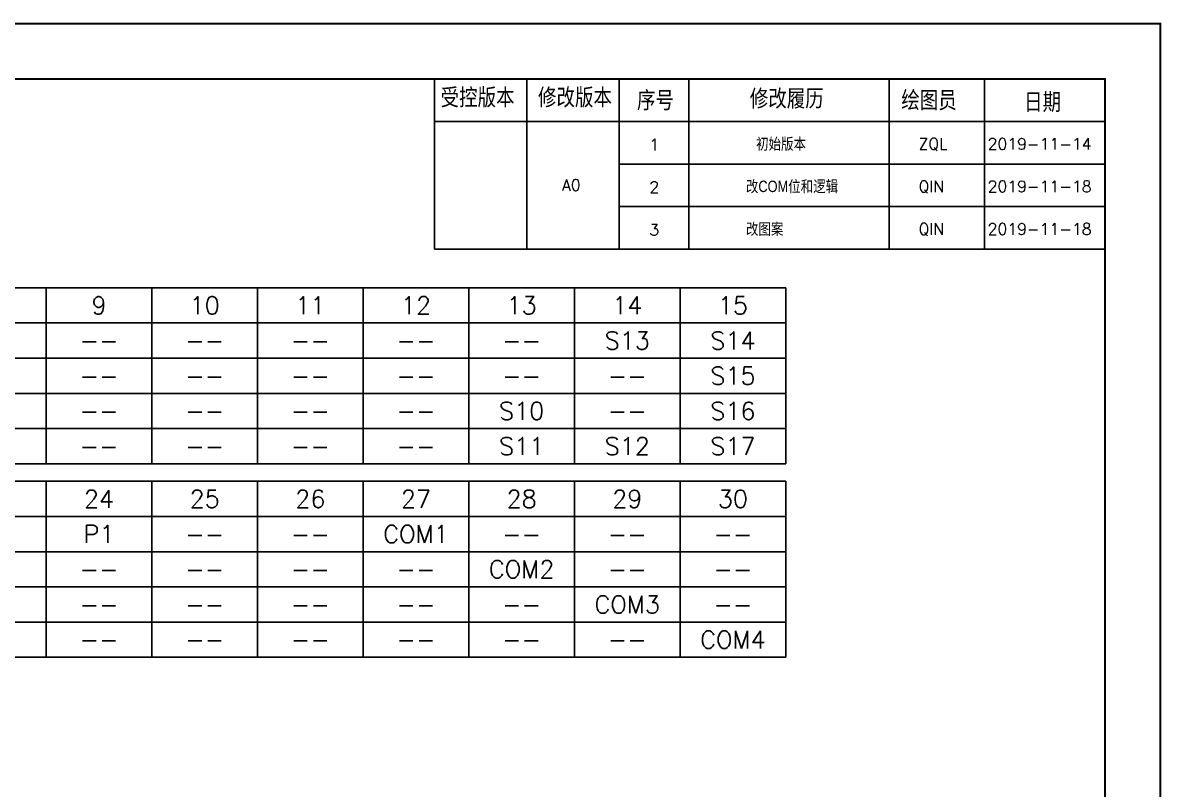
# Model space of a CAD drawing. Header units: millimetres. Extents: x 963 to 1606, y 260 to 429.
# Drawn here: x 1306.6 to 1403.7, y 333.7 to 399 of the extents above; entities that cross this region are included whole.
import ezdxf
from ezdxf.enums import TextEntityAlignment as Align

# ---------------------------------------------------------------- set-up
doc = ezdxf.new("R2010")
doc.units = ezdxf.units.MM
doc.header["$LTSCALE"] = 2
for name, color, linetype in [('1', 4, 'Continuous'), ('DIM', 4, 'Continuous'), ('title', 7, 'Continuous')]:
    doc.layers.add(name, color=color, linetype=linetype)
doc.styles.add('ROMANC', font='romanc')
doc.styles.add('SSSoft_Romans', font='Romans')
doc.styles.add('title', font='arial.ttf', dxfattribs={"width": 0.8, "height": 5})

# ---------------------------------------------------------------- blocks, each defined once
blk = doc.blocks.new('SIGN-C')
at = {"layer": '1', "color": 4, "const_width": 0.238}
blk.add_lwpolyline([(0, 0), (0, 210), (297, 210), (297, 0)], close=True, dxfattribs=at)
at = {"layer": 'title'}
for p, q in [((203.24, 202.86), (203.24, 197.36)), ((215.18, 202.86), (215.18, 197.36)), ((227.11, 202.86), (227.11, 197.36)), ((236.09, 202.86), (236.09, 197.36)), ((261.98, 202.86), (261.98, 197.36)), ((274.27, 202.86), (274.27, 197.36)), ((203.24, 197.36), (203.24, 191.86)), ((203.24, 197.36), (289.86, 197.36)), ((215.18, 197.36), (215.18, 191.86)), ((227.11, 197.36), (227.11, 191.86)), ((236.09, 197.36), (236.09, 191.86)), ((261.98, 197.36), (261.98, 191.86)), ((274.27, 197.36), (274.27, 191.86)), ((203.24, 191.86), (203.24, 186.37)), ((215.18, 191.86), (215.18, 186.37)), ((227.11, 191.86), (227.11, 186.37)), ((227.11, 191.86), (289.86, 191.86)), ((236.09, 191.86), (236.09, 186.37)), ((261.98, 191.86), (261.98, 186.37)), ((274.27, 191.86), (274.27, 186.37)), ((203.24, 186.37), (203.24, 180.87)), ((215.18, 186.37), (215.18, 180.87)), ((227.11, 186.37), (227.11, 180.87)), ((227.11, 186.37), (289.86, 186.37)), ((236.09, 186.37), (236.09, 180.87)), ((261.98, 186.37), (261.98, 180.87)), ((274.27, 186.37), (274.27, 180.87)), ((203.24, 180.87), (289.86, 180.87))]:
    blk.add_line(p, q, dxfattribs=at)
at = {"layer": 'title', "const_width": 0.238}
blk.add_lwpolyline([(7.14, 7.14), (7.14, 202.86), (289.86, 202.86), (289.86, 7.14)], close=True, dxfattribs=at)
at = {"layer": 'title', "style": 'title', "width": 0.8}
for s, height, p in [('受控版本', 2.188, (204.03, 199.42)), ('修改版本', 2.188, (216.61, 199.42)), ('序号', 2.188, (229.4, 199.05)), ('修改履历', 2.188, (243.97, 199.27)), ('绘图员', 2.188, (263.54, 199.06)), ('日期', 2.188, (279.4, 198.82)), ('初始版本', 1.477, (244.78, 193.74)), ('改COM位和逻辑', 1.477, (243.47, 188.25)), ('改图案', 1.477, (243.47, 182.75))]:
    blk.add_text(s, height=height, dxfattribs=at).set_placement(p)
at = {"layer": 'title', "style": 'ROMANC'}
for s, height, p in [('1', 1.48, (230.99, 193.64)), ('ZQL', 1.477, (265.77, 193.74)), ('2019-11-14', 1.477, (274.7, 193.74)), ('A0', 1.477, (219.71, 188.41)), ('2019-11-18', 1.477, (274.7, 188.24)), ('2', 1.48, (230.99, 188.14)), ('QIN', 1.477, (265.77, 188.24)), ('3', 1.48, (230.99, 182.64)), ('QIN', 1.477, (265.77, 182.74)), ('2019-11-18', 1.477, (274.7, 182.74))]:
    blk.add_text(s, height=height, dxfattribs=at).set_placement(p)

msp = doc.modelspace()

# ---------------------------------------------------------------- linework, layer by layer
at = {"layer": 'DIM'}
for p, q in [((1227.541, 376.409), (1371.692, 376.409)), ((1308.626, 376.409), (1308.626, 361.41)), ((1317.635, 376.409), (1317.635, 361.41)), ((1326.645, 376.409), (1326.645, 361.41)), ((1335.654, 376.409), (1335.654, 361.41)), ((1344.664, 376.409), (1344.664, 361.41)), ((1353.673, 376.409), (1353.673, 361.41)), ((1362.683, 376.409), (1362.683, 361.41)), ((1371.692, 376.409), (1371.692, 361.41)), ((1227.541, 373.409), (1371.692, 373.409)), ((1227.541, 370.409), (1371.692, 370.409)), ((1227.541, 367.41), (1371.692, 367.41)), ((1227.541, 364.41), (1371.692, 364.41)), ((1227.541, 361.41), (1371.692, 361.41)), ((1227.541, 359.91), (1371.692, 359.91)), ((1308.626, 359.91), (1308.626, 344.91)), ((1317.635, 359.91), (1317.635, 344.91)), ((1326.645, 359.91), (1326.645, 344.91)), ((1335.654, 359.91), (1335.654, 344.91)), ((1344.664, 359.91), (1344.664, 344.91)), ((1353.673, 359.91), (1353.673, 344.91)), ((1362.683, 359.91), (1362.683, 344.91)), ((1371.692, 359.91), (1371.692, 344.91)), ((1227.541, 356.91), (1371.692, 356.91)), ((1227.541, 353.91), (1371.692, 353.91)), ((1227.541, 350.91), (1371.692, 350.91)), ((1227.541, 347.91), (1371.692, 347.91)), ((1227.541, 344.91), (1371.692, 344.91))]:
    msp.add_line(p, q, dxfattribs=at)

# ---------------------------------------------------------------- block references
at = {"layer": 'title', "xscale": 0.6601140752194183, "yscale": 0.6601140752194183, "zscale": 0.6601140752194183}
msp.add_blockref('SIGN-C', (1207.576, 260.304), dxfattribs=at)

# ---------------------------------------------------------------- texts
at = {"layer": 'DIM', "style": 'SSSoft_Romans'}
for s, height, p in [('9', 1.498, (1313.13, 374.909)), ('10', 1.4976, (1322.14, 374.909)), ('11', 1.4976, (1331.149, 374.909)), ('12', 1.4976, (1340.159, 374.909)), ('13', 1.4976, (1349.168, 374.909)), ('14', 1.4976, (1358.178, 374.909)), ('15', 1.4976, (1367.187, 374.909)), ('S13', 1.4976, (1358.178, 371.909)), ('S14', 1.4976, (1367.187, 371.909)), ('--', 1.4976, (1313.13, 371.909)), ('--', 1.4976, (1322.14, 371.909)), ('--', 1.4976, (1331.149, 371.909)), ('--', 1.4976, (1340.159, 371.909)), ('--', 1.4976, (1349.168, 371.909)), ('S15', 1.4976, (1367.187, 368.91)), ('--', 1.4976, (1313.13, 368.91)), ('--', 1.4976, (1322.14, 368.91)), ('--', 1.4976, (1331.149, 368.91)), ('--', 1.4976, (1340.159, 368.91)), ('--', 1.4976, (1349.168, 368.91)), ('--', 1.4976, (1358.178, 368.91)), ('S10', 1.4976, (1349.168, 365.91)), ('S16', 1.4976, (1367.187, 365.91)), ('--', 1.4976, (1313.13, 365.91)), ('--', 1.4976, (1322.14, 365.91)), ('--', 1.4976, (1331.149, 365.91)), ('--', 1.4976, (1340.159, 365.91)), ('--', 1.4976, (1358.178, 365.91)), ('S11', 1.4976, (1349.168, 362.91)), ('S12', 1.4976, (1358.178, 362.91)), ('S17', 1.4976, (1367.187, 362.91)), ('--', 1.4976, (1313.13, 362.91)), ('--', 1.4976, (1322.14, 362.91)), ('--', 1.4976, (1331.149, 362.91)), ('--', 1.4976, (1340.159, 362.91)), ('24', 1.4976, (1313.13, 358.41)), ('25', 1.4976, (1322.14, 358.41)), ('26', 1.4976, (1331.149, 358.41)), ('27', 1.4976, (1340.159, 358.41)), ('28', 1.4976, (1349.168, 358.41)), ('29', 1.4976, (1358.178, 358.41)), ('30', 1.4976, (1367.187, 358.41)), ('P1', 1.4976, (1313.13, 355.41)), ('COM1', 1.4976, (1340.159, 355.41)), ('--', 1.4976, (1322.14, 355.41)), ('--', 1.4976, (1331.149, 355.41)), ('--', 1.4976, (1349.168, 355.41)), ('--', 1.4976, (1358.178, 355.41)), ('--', 1.4976, (1367.187, 355.41)), ('COM2', 1.4976, (1349.168, 352.41)), ('--', 1.4976, (1313.13, 352.41)), ('--', 1.4976, (1322.14, 352.41)), ('--', 1.4976, (1331.149, 352.41)), ('--', 1.4976, (1340.159, 352.41)), ('--', 1.4976, (1358.178, 352.41)), ('--', 1.4976, (1367.187, 352.41)), ('COM3', 1.4976, (1358.178, 349.41)), ('--', 1.4976, (1313.13, 349.41)), ('--', 1.4976, (1322.14, 349.41)), ('--', 1.4976, (1331.149, 349.41)), ('--', 1.4976, (1340.159, 349.41)), ('--', 1.4976, (1349.168, 349.41)), ('--', 1.4976, (1367.187, 349.41)), ('COM4', 1.4976, (1367.187, 346.41)), ('--', 1.4976, (1313.13, 346.41)), ('--', 1.4976, (1322.14, 346.41)), ('--', 1.4976, (1331.149, 346.41)), ('--', 1.4976, (1340.159, 346.41)), ('--', 1.4976, (1349.168, 346.41)), ('--', 1.4976, (1358.178, 346.41))]:
    msp.add_text(s, height=height, dxfattribs=at).set_placement(p, align=Align.MIDDLE)

doc.saveas('drawing.dxf')
